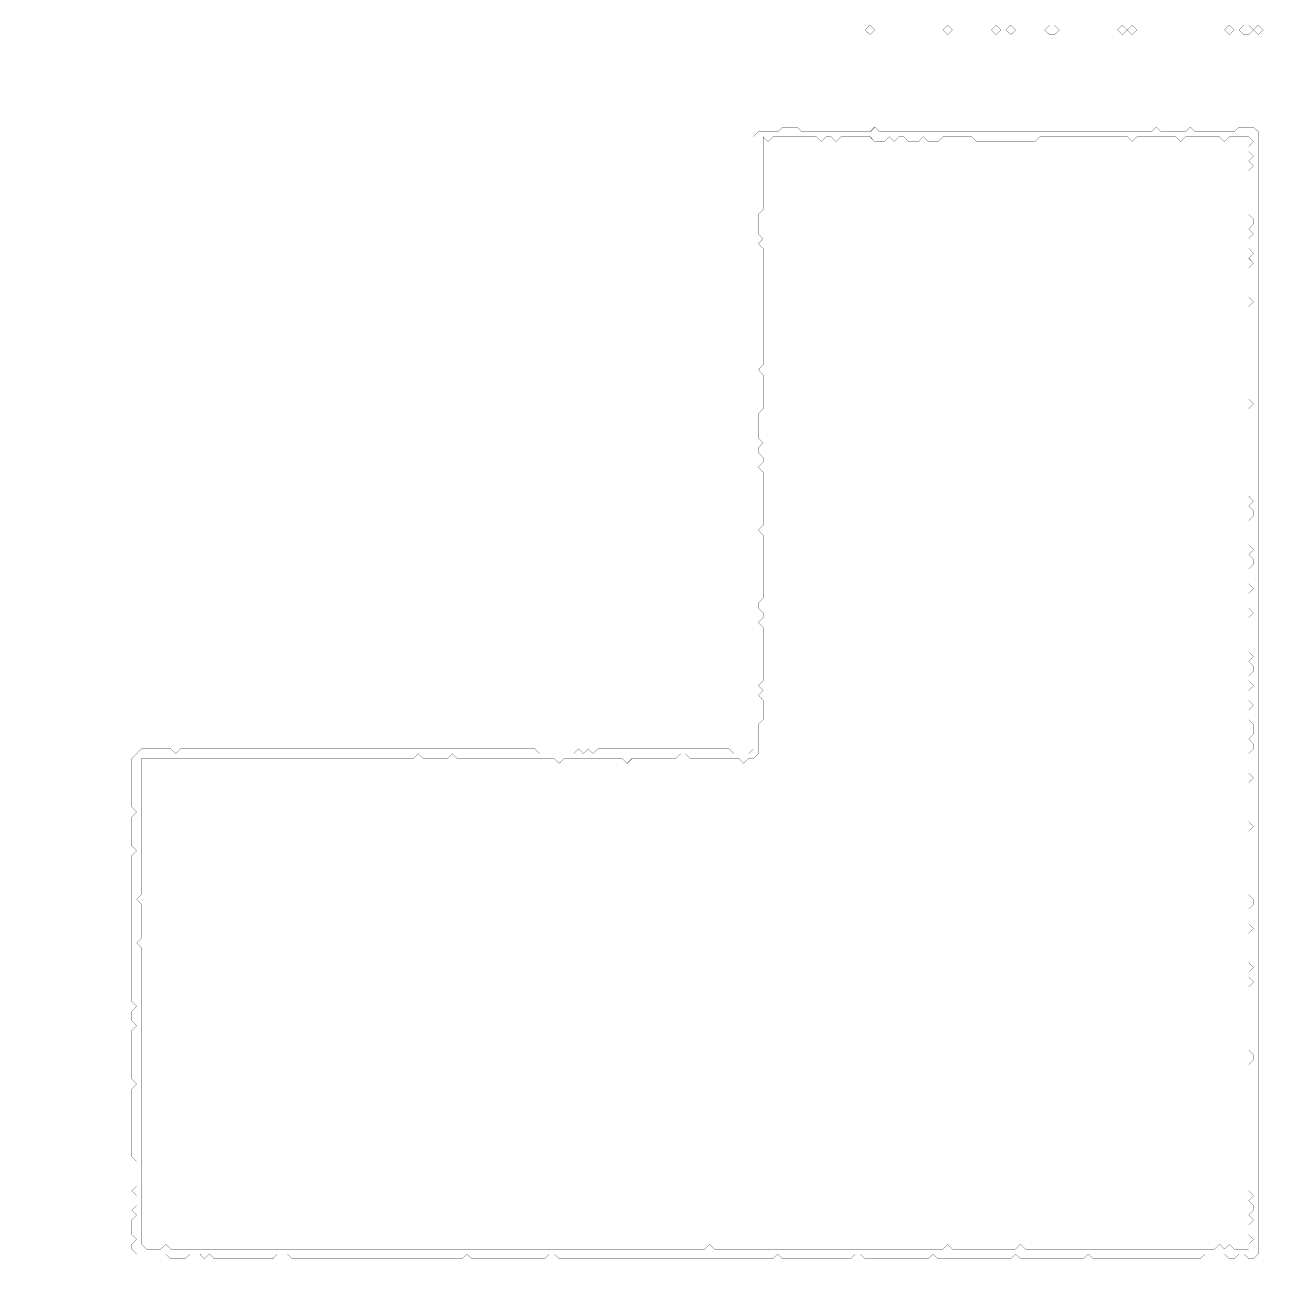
# Model space of a CAD drawing. Header units: metres. Extents: x 0 to 5192, y -5192 to 0.
# Drawn here: x 0 to 2601, y -2596 to 0 of the extents above; entities that cross this region are included whole.
import ezdxf

# ---------------------------------------------------------------- set-up
doc = ezdxf.new("R2010")
doc.units = ezdxf.units.M
doc.layers.add('conductor', color=1, linetype='Continuous')
doc.layers.add('substrate', color=5, linetype='Continuous')

msp = doc.modelspace()

# ---------------------------------------------------------------- linework, layer by layer
at = {"layer": 'conductor', "const_width": 0.5}
msp.add_lwpolyline([(1544.3, -233.7), (1544.3, -243.8), (1544.3, -254), (1544.3, -264.2), (1544.3, -274.3), (1544.3, -284.5), (1544.3, -294.6), (1544.3, -304.8), (1544.3, -315), (1544.3, -325.1), (1544.3, -335.3), (1544.3, -345.4), (1544.3, -355.6), (1544.3, -365.8), (1544.3, -375.9), (1544.3, -386.1), (1534.2, -396.2), (1534.2, -406.4), (1534.2, -416.6), (1534.2, -426.7), (1534.2, -436.9), (1544.3, -447), (1534.2, -457.2), (1544.3, -467.4), (1544.3, -477.5), (1544.3, -487.7), (1544.3, -497.8), (1544.3, -508), (1544.3, -518.2), (1544.3, -528.3), (1544.3, -538.5), (1544.3, -548.6), (1544.3, -558.8), (1544.3, -569), (1544.3, -579.1), (1544.3, -589.3), (1544.3, -599.4), (1544.3, -609.6), (1544.3, -619.8), (1544.3, -629.9), (1544.3, -640.1), (1544.3, -650.2), (1544.3, -660.4), (1544.3, -670.6), (1544.3, -680.7), (1544.3, -690.9), (1544.3, -701.1), (1544.3, -711.2), (1534.2, -721.4), (1544.3, -731.5), (1544.3, -741.7), (1544.3, -751.9), (1544.3, -762), (1544.3, -772.2), (1544.3, -782.3), (1544.3, -792.5), (1544.3, -802.7), (1534.2, -812.8), (1534.2, -823), (1534.2, -833.1), (1534.2, -843.3), (1534.2, -853.5), (1534.2, -863.6), (1544.3, -873.8), (1534.2, -883.9), (1534.2, -894.1), (1544.3, -904.3), (1544.3, -914.4), (1534.2, -924.6), (1544.3, -934.7), (1544.3, -944.9), (1544.3, -955.1), (1544.3, -965.2), (1544.3, -975.4), (1544.3, -985.5), (1544.3, -995.7), (1544.3, -1005.9), (1544.3, -1016), (1544.3, -1026.2), (1544.3, -1036.3), (1544.3, -1046.5), (1534.2, -1056.7), (1544.3, -1066.8), (1544.3, -1077), (1544.3, -1087.1), (1544.3, -1097.3), (1544.3, -1107.5), (1544.3, -1117.6), (1544.3, -1127.8), (1544.3, -1137.9), (1544.3, -1148.1), (1544.3, -1158.3), (1544.3, -1168.4), (1544.3, -1178.6), (1544.3, -1188.7), (1544.3, -1198.9), (1534.2, -1209.1), (1534.2, -1219.2), (1544.3, -1229.4), (1544.3, -1239.5), (1534.2, -1249.7), (1544.3, -1259.9), (1544.3, -1270), (1544.3, -1280.2), (1544.3, -1290.3), (1544.3, -1300.5), (1544.3, -1310.7), (1544.3, -1320.8), (1544.3, -1331), (1544.3, -1341.1), (1544.3, -1351.3), (1544.3, -1361.5), (1544.3, -1371.6), (1534.2, -1381.8), (1544.3, -1391.9), (1534.2, -1402.1), (1544.3, -1412.3), (1544.3, -1422.4), (1544.3, -1432.6), (1544.3, -1442.7), (1544.3, -1452.9), (1534.2, -1463.1), (1534.2, -1473.2), (1534.2, -1483.4), (1534.2, -1493.5), (1534.2, -1503.7), (1534.2, -1513.9), (1534.2, -1524), (1524, -1534.2), (1513.9, -1534.2), (1503.7, -1544.3), (1493.5, -1534.2), (1483.4, -1534.2), (1473.2, -1534.2), (1463.1, -1534.2), (1452.9, -1534.2), (1442.7, -1534.2), (1432.6, -1534.2), (1422.4, -1534.2), (1412.3, -1534.2), (1402.1, -1534.2), (1391.9, -1534.2), (1381.8, -1524), (1371.6, -1524), (1361.5, -1534.2), (1351.3, -1534.2), (1341.1, -1534.2), (1331, -1534.2), (1320.8, -1534.2), (1310.7, -1534.2), (1300.5, -1534.2), (1290.3, -1534.2), (1280.2, -1534.2), (1270, -1534.2), (1259.9, -1544.3), (1249.7, -1534.2), (1239.5, -1534.2), (1229.4, -1534.2), (1219.2, -1534.2), (1209.1, -1534.2), (1198.9, -1534.2), (1188.7, -1534.2), (1178.6, -1534.2), (1168.4, -1534.2), (1158.3, -1534.2), (1148.1, -1534.2), (1137.9, -1534.2), (1127.8, -1534.2), (1117.6, -1544.3), (1107.5, -1534.2), (1097.3, -1534.2), (1087.1, -1534.2), (1077, -1534.2), (1066.8, -1534.2), (1056.7, -1534.2), (1046.5, -1534.2), (1036.3, -1534.2), (1026.2, -1534.2), (1016, -1534.2), (1005.9, -1534.2), (995.7, -1534.2), (985.5, -1534.2), (975.4, -1534.2), (965.2, -1534.2), (955.1, -1534.2), (944.9, -1534.2), (934.7, -1534.2), (924.6, -1534.2), (914.4, -1534.2), (904.3, -1534.2), (894.1, -1524), (883.9, -1534.2), (873.8, -1534.2), (863.6, -1534.2), (853.5, -1534.2), (843.3, -1534.2), (833.1, -1534.2), (823, -1524), (812.8, -1534.2), (802.7, -1534.2), (792.5, -1534.2), (782.3, -1534.2), (772.2, -1534.2), (762, -1534.2), (751.9, -1534.2), (741.7, -1534.2), (731.5, -1534.2), (721.4, -1534.2), (711.2, -1534.2), (701.1, -1534.2), (690.9, -1534.2), (680.7, -1534.2), (670.6, -1534.2), (660.4, -1534.2), (650.2, -1534.2), (640.1, -1534.2), (629.9, -1534.2), (619.8, -1534.2), (609.6, -1534.2), (599.4, -1534.2), (589.3, -1534.2), (579.1, -1534.2), (569, -1534.2), (558.8, -1534.2), (548.6, -1534.2), (538.5, -1534.2), (528.3, -1534.2), (518.2, -1534.2), (508, -1534.2), (497.8, -1534.2), (487.7, -1534.2), (477.5, -1534.2), (467.4, -1534.2), (457.2, -1534.2), (447, -1534.2), (436.9, -1534.2), (426.7, -1534.2), (416.6, -1534.2), (406.4, -1534.2), (396.2, -1534.2), (386.1, -1534.2), (375.9, -1534.2), (365.8, -1534.2), (355.6, -1534.2), (345.4, -1534.2), (335.3, -1534.2), (325.1, -1534.2), (315, -1534.2), (304.8, -1534.2), (294.6, -1534.2), (284.5, -1534.2), (274.3, -1534.2), (264.2, -1534.2), (254, -1534.2), (243.8, -1534.2), (243.8, -1544.3), (243.8, -1554.5), (243.8, -1564.7), (243.8, -1574.8), (243.8, -1585), (243.8, -1595.1), (243.8, -1605.3), (243.8, -1615.5), (243.8, -1625.6), (243.8, -1635.8), (243.8, -1645.9), (243.8, -1656.1), (243.8, -1666.3), (243.8, -1676.4), (243.8, -1686.6), (243.8, -1696.7), (243.8, -1706.9), (243.8, -1717.1), (243.8, -1727.2), (243.8, -1737.4), (243.8, -1747.5), (243.8, -1757.7), (243.8, -1767.9), (243.8, -1778), (243.8, -1788.2), (243.8, -1798.3), (243.8, -1808.5), (243.8, -1818.7), (233.7, -1828.8), (243.8, -1839), (243.8, -1849.1), (243.8, -1859.3), (243.8, -1869.5), (243.8, -1879.6), (243.8, -1889.8), (243.8, -1899.9), (243.8, -1910.1), (233.7, -1920.3), (243.8, -1930.4), (243.8, -1940.6), (243.8, -1950.8), (243.8, -1960.9), (243.8, -1971.1), (243.8, -1981.2), (243.8, -1991.4), (243.8, -2001.6), (243.8, -2011.7), (243.8, -2021.9), (243.8, -2032), (243.8, -2042.2), (243.8, -2052.4), (243.8, -2062.5), (243.8, -2072.7), (243.8, -2082.8), (243.8, -2093), (243.8, -2103.2), (243.8, -2113.3), (243.8, -2123.5), (243.8, -2133.6), (243.8, -2143.8), (243.8, -2154), (243.8, -2164.1), (243.8, -2174.3), (243.8, -2184.4), (243.8, -2194.6), (243.8, -2204.8), (243.8, -2214.9), (243.8, -2225.1), (243.8, -2235.2), (243.8, -2245.4), (243.8, -2255.6), (243.8, -2265.7), (243.8, -2275.9), (243.8, -2286), (243.8, -2296.2), (243.8, -2306.4), (243.8, -2316.5), (243.8, -2326.7), (243.8, -2336.8), (243.8, -2347), (243.8, -2357.2), (243.8, -2367.3), (243.8, -2377.5), (243.8, -2387.6), (243.8, -2397.8), (243.8, -2408), (243.8, -2418.1), (243.8, -2428.3), (243.8, -2438.4), (243.8, -2448.6), (243.8, -2458.8), (243.8, -2468.9), (243.8, -2479.1), (243.8, -2489.2), (243.8, -2499.4), (243.8, -2509.6), (243.8, -2519.7), (243.8, -2529.9), (243.8, -2540), (243.8, -2550.2), (254, -2560.4), (264.2, -2560.4), (274.3, -2560.4), (284.5, -2560.4), (294.6, -2550.2), (304.8, -2560.4), (315, -2560.4), (325.1, -2560.4), (335.3, -2560.4), (345.4, -2560.4), (355.6, -2560.4), (365.8, -2560.4), (375.9, -2560.4), (386.1, -2560.4), (396.2, -2560.4), (406.4, -2560.4), (416.6, -2560.4), (426.7, -2560.4), (436.9, -2560.4), (447, -2560.4), (457.2, -2560.4), (467.4, -2560.4), (477.5, -2560.4), (487.7, -2560.4), (497.8, -2560.4), (508, -2560.4), (518.2, -2560.4), (528.3, -2560.4), (538.5, -2560.4), (548.6, -2560.4), (558.8, -2560.4), (569, -2560.4), (579.1, -2560.4), (589.3, -2560.4), (599.4, -2560.4), (609.6, -2560.4), (619.8, -2560.4), (629.9, -2560.4), (640.1, -2560.4), (650.2, -2560.4), (660.4, -2560.4), (670.6, -2560.4), (680.7, -2560.4), (690.9, -2560.4), (701.1, -2560.4), (711.2, -2560.4), (721.4, -2560.4), (731.5, -2560.4), (741.7, -2560.4), (751.9, -2560.4), (762, -2560.4), (772.2, -2560.4), (782.3, -2560.4), (792.5, -2560.4), (802.7, -2560.4), (812.8, -2560.4), (823, -2560.4), (833.1, -2560.4), (843.3, -2560.4), (853.5, -2560.4), (863.6, -2560.4), (873.8, -2560.4), (883.9, -2560.4), (894.1, -2560.4), (904.3, -2560.4), (914.4, -2560.4), (924.6, -2560.4), (934.7, -2560.4), (944.9, -2560.4), (955.1, -2560.4), (965.2, -2560.4), (975.4, -2560.4), (985.5, -2560.4), (995.7, -2560.4), (1005.9, -2560.4), (1016, -2560.4), (1026.2, -2560.4), (1036.3, -2560.4), (1046.5, -2560.4), (1056.7, -2560.4), (1066.8, -2560.4), (1077, -2560.4), (1087.1, -2560.4), (1097.3, -2560.4), (1107.5, -2560.4), (1117.6, -2560.4), (1127.8, -2560.4), (1137.9, -2560.4), (1148.1, -2560.4), (1158.3, -2560.4), (1168.4, -2560.4), (1178.6, -2560.4), (1188.7, -2560.4), (1198.9, -2560.4), (1209.1, -2560.4), (1219.2, -2560.4), (1229.4, -2560.4), (1239.5, -2560.4), (1249.7, -2560.4), (1259.9, -2560.4), (1270, -2560.4), (1280.2, -2560.4), (1290.3, -2560.4), (1300.5, -2560.4), (1310.7, -2560.4), (1320.8, -2560.4), (1331, -2560.4), (1341.1, -2560.4), (1351.3, -2560.4), (1361.5, -2560.4), (1371.6, -2560.4), (1381.8, -2560.4), (1391.9, -2560.4), (1402.1, -2560.4), (1412.3, -2560.4), (1422.4, -2560.4), (1432.6, -2550.2), (1442.7, -2560.4), (1452.9, -2560.4), (1463.1, -2560.4), (1473.2, -2560.4), (1483.4, -2560.4), (1493.5, -2560.4), (1503.7, -2560.4), (1513.9, -2560.4), (1524, -2560.4), (1534.2, -2560.4), (1544.3, -2560.4), (1554.5, -2560.4), (1564.7, -2560.4), (1574.8, -2560.4), (1585, -2560.4), (1595.1, -2560.4), (1605.3, -2560.4), (1615.5, -2560.4), (1625.6, -2560.4), (1635.8, -2560.4), (1645.9, -2560.4), (1656.1, -2560.4), (1666.3, -2560.4), (1676.4, -2560.4), (1686.6, -2560.4), (1696.7, -2560.4), (1706.9, -2560.4), (1717.1, -2560.4), (1727.2, -2560.4), (1737.4, -2560.4), (1747.5, -2560.4), (1757.7, -2560.4), (1767.9, -2560.4), (1778, -2560.4), (1788.2, -2560.4), (1798.3, -2560.4), (1808.5, -2560.4), (1818.7, -2560.4), (1828.8, -2560.4), (1839, -2560.4), (1849.1, -2560.4), (1859.3, -2560.4), (1869.5, -2560.4), (1879.6, -2560.4), (1889.8, -2560.4), (1899.9, -2560.4), (1910.1, -2560.4), (1920.3, -2560.4), (1930.4, -2550.2), (1940.6, -2560.4), (1950.8, -2560.4), (1960.9, -2560.4), (1971.1, -2560.4), (1981.2, -2560.4), (1991.4, -2560.4), (2001.6, -2560.4), (2011.7, -2560.4), (2021.9, -2560.4), (2032, -2560.4), (2042.2, -2560.4), (2052.4, -2560.4), (2062.5, -2560.4), (2072.7, -2560.4), (2082.8, -2550.2), (2093, -2560.4), (2103.2, -2560.4), (2113.3, -2560.4), (2123.5, -2560.4), (2133.6, -2560.4), (2143.8, -2560.4), (2154, -2560.4), (2164.1, -2560.4), (2174.3, -2560.4), (2184.4, -2560.4), (2194.6, -2560.4), (2204.8, -2560.4), (2214.9, -2560.4), (2225.1, -2560.4), (2235.2, -2560.4), (2245.4, -2560.4), (2255.6, -2560.4), (2265.7, -2560.4), (2275.9, -2560.4), (2286, -2560.4), (2296.2, -2560.4), (2306.4, -2560.4), (2316.5, -2560.4), (2326.7, -2560.4), (2336.8, -2560.4), (2347, -2560.4), (2357.2, -2560.4), (2367.3, -2560.4), (2377.5, -2560.4), (2387.6, -2560.4), (2397.8, -2560.4), (2408, -2560.4), (2418.1, -2560.4), (2428.3, -2560.4), (2438.4, -2560.4), (2448.6, -2560.4), (2458.8, -2560.4), (2468.9, -2560.4), (2479.1, -2560.4), (2489.2, -2560.4), (2499.4, -2550.2), (2509.6, -2560.4), (2519.7, -2550.2), (2529.9, -2560.4), (2540, -2560.4), (2550.2, -2560.4), (2560.4, -2560.4), (2560.4, -2550.2), (2570.5, -2540), (2560.4, -2529.9), (2560.4, -2519.7), (2560.4, -2509.6), (2570.5, -2499.4), (2560.4, -2489.2), (2570.5, -2479.1), (2570.5, -2468.9), (2560.4, -2458.8), (2570.5, -2448.6), (2560.4, -2438.4), (2560.4, -2428.3), (2560.4, -2418.1), (2560.4, -2408), (2560.4, -2397.8), (2560.4, -2387.6), (2560.4, -2377.5), (2560.4, -2367.3), (2560.4, -2357.2), (2560.4, -2347), (2560.4, -2336.8), (2560.4, -2326.7), (2560.4, -2316.5), (2560.4, -2306.4), (2560.4, -2296.2), (2560.4, -2286), (2560.4, -2275.9), (2560.4, -2265.7), (2560.4, -2255.6), (2560.4, -2245.4), (2560.4, -2235.2), (2560.4, -2225.1), (2560.4, -2214.9), (2560.4, -2204.8), (2560.4, -2194.6), (2560.4, -2184.4), (2560.4, -2174.3), (2570.5, -2164.1), (2570.5, -2154), (2560.4, -2143.8), (2560.4, -2133.6), (2560.4, -2123.5), (2560.4, -2113.3), (2560.4, -2103.2), (2560.4, -2093), (2560.4, -2082.8), (2560.4, -2072.7), (2560.4, -2062.5), (2560.4, -2052.4), (2560.4, -2042.2), (2560.4, -2032), (2560.4, -2021.9), (2560.4, -2011.7), (2570.5, -2001.6), (2560.4, -1991.4), (2560.4, -1981.2), (2570.5, -1971.1), (2560.4, -1960.9), (2560.4, -1950.8), (2560.4, -1940.6), (2560.4, -1930.4), (2560.4, -1920.3), (2560.4, -1910.1), (2560.4, -1899.9), (2570.5, -1889.8), (2560.4, -1879.6), (2560.4, -1869.5), (2560.4, -1859.3), (2560.4, -1849.1), (2570.5, -1839), (2570.5, -1828.8), (2560.4, -1818.7), (2560.4, -1808.5), (2560.4, -1798.3), (2560.4, -1788.2), (2560.4, -1778), (2560.4, -1767.9), (2560.4, -1757.7), (2560.4, -1747.5), (2560.4, -1737.4), (2560.4, -1727.2), (2560.4, -1717.1), (2560.4, -1706.9), (2560.4, -1696.7), (2560.4, -1686.6), (2570.5, -1676.4), (2560.4, -1666.3), (2560.4, -1656.1), (2560.4, -1645.9), (2560.4, -1635.8), (2560.4, -1625.6), (2560.4, -1615.5), (2560.4, -1605.3), (2560.4, -1595.1), (2560.4, -1585), (2570.5, -1574.8), (2560.4, -1564.7), (2560.4, -1554.5), (2560.4, -1544.3), (2560.4, -1534.2), (2560.4, -1524), (2570.5, -1513.9), (2570.5, -1503.7), (2560.4, -1493.5), (2570.5, -1483.4), (2570.5, -1473.2), (2570.5, -1463.1), (2560.4, -1452.9), (2560.4, -1442.7), (2560.4, -1432.6), (2570.5, -1422.4), (2560.4, -1412.3), (2560.4, -1402.1), (2560.4, -1391.9), (2570.5, -1381.8), (2560.4, -1371.6), (2560.4, -1361.5), (2570.5, -1351.3), (2570.5, -1341.1), (2560.4, -1331), (2570.5, -1320.8), (2560.4, -1310.7), (2560.4, -1300.5), (2560.4, -1290.3), (2560.4, -1280.2), (2560.4, -1270), (2560.4, -1259.9), (2560.4, -1249.7), (2560.4, -1239.5), (2570.5, -1229.4), (2560.4, -1219.2), (2560.4, -1209.1), (2560.4, -1198.9), (2560.4, -1188.7), (2570.5, -1178.6), (2560.4, -1168.4), (2560.4, -1158.3), (2560.4, -1148.1), (2560.4, -1137.9), (2570.5, -1127.8), (2570.5, -1117.6), (2560.4, -1107.5), (2570.5, -1097.3), (2560.4, -1087.1), (2560.4, -1077), (2560.4, -1066.8), (2560.4, -1056.7), (2560.4, -1046.5), (2560.4, -1036.3), (2570.5, -1026.2), (2570.5, -1016), (2560.4, -1005.9), (2570.5, -995.7), (2560.4, -985.5), (2560.4, -975.4), (2560.4, -965.2), (2560.4, -955.1), (2560.4, -944.9), (2560.4, -934.7), (2560.4, -924.6), (2560.4, -914.4), (2560.4, -904.3), (2560.4, -894.1), (2560.4, -883.9), (2560.4, -873.8), (2560.4, -863.6), (2560.4, -853.5), (2560.4, -843.3), (2560.4, -833.1), (2560.4, -823), (2560.4, -812.8), (2560.4, -802.7), (2570.5, -792.5), (2560.4, -782.3), (2560.4, -772.2), (2560.4, -762), (2560.4, -751.9), (2560.4, -741.7), (2560.4, -731.5), (2560.4, -721.4), (2560.4, -711.2), (2560.4, -701.1), (2560.4, -690.9), (2560.4, -680.7), (2560.4, -670.6), (2560.4, -660.4), (2560.4, -650.2), (2560.4, -640.1), (2560.4, -629.9), (2560.4, -619.8), (2560.4, -609.6), (2560.4, -599.4), (2560.4, -589.3), (2570.5, -579.1), (2560.4, -569), (2560.4, -558.8), (2560.4, -548.6), (2560.4, -538.5), (2560.4, -528.3), (2560.4, -518.2), (2560.4, -508), (2570.5, -497.8), (2560.4, -487.7), (2570.5, -477.5), (2560.4, -467.4), (2560.4, -457.2), (2560.4, -447), (2570.5, -436.9), (2560.4, -426.7), (2570.5, -416.6), (2570.5, -406.4), (2560.4, -396.2), (2560.4, -386.1), (2560.4, -375.9), (2560.4, -365.8), (2560.4, -355.6), (2560.4, -345.4), (2560.4, -335.3), (2560.4, -325.1), (2560.4, -315), (2560.4, -304.8), (2570.5, -294.6), (2560.4, -284.5), (2570.5, -274.3), (2560.4, -264.2), (2560.4, -254), (2570.5, -243.8), (2560.4, -233.7), (2550.2, -233.7), (2540, -233.7), (2529.9, -233.7), (2519.7, -233.7), (2509.6, -243.8), (2499.4, -233.7), (2489.2, -233.7), (2479.1, -233.7), (2468.9, -233.7), (2458.8, -233.7), (2448.6, -233.7), (2438.4, -233.7), (2428.3, -233.7), (2418.1, -243.8), (2408, -233.7), (2397.8, -233.7), (2387.6, -233.7), (2377.5, -233.7), (2367.3, -233.7), (2357.2, -233.7), (2347, -233.7), (2336.8, -233.7), (2326.7, -233.7), (2316.5, -243.8), (2306.4, -233.7), (2296.2, -233.7), (2286, -233.7), (2275.9, -233.7), (2265.7, -233.7), (2255.6, -233.7), (2245.4, -233.7), (2235.2, -233.7), (2225.1, -233.7), (2214.9, -233.7), (2204.8, -233.7), (2194.6, -233.7), (2184.4, -233.7), (2174.3, -233.7), (2164.1, -233.7), (2154, -233.7), (2143.8, -233.7), (2133.6, -233.7), (2123.5, -233.7), (2113.3, -243.8), (2103.2, -243.8), (2093, -243.8), (2082.8, -243.8), (2072.7, -243.8), (2062.5, -243.8), (2052.4, -243.8), (2042.2, -243.8), (2032, -243.8), (2021.9, -243.8), (2011.7, -243.8), (2001.6, -243.8), (1991.4, -243.8), (1981.2, -233.7), (1971.1, -233.7), (1960.9, -233.7), (1950.8, -233.7), (1940.6, -233.7), (1930.4, -233.7), (1920.3, -233.7), (1910.1, -243.8), (1899.9, -243.8), (1889.8, -243.8), (1879.6, -233.7), (1869.5, -243.8), (1859.3, -243.8), (1849.1, -243.8), (1839, -233.7), (1828.8, -233.7), (1818.7, -243.8), (1808.5, -233.7), (1798.3, -243.8), (1788.2, -243.8), (1778, -243.8), (1767.9, -233.7), (1757.7, -233.7), (1747.5, -233.7), (1737.4, -233.7), (1727.2, -233.7), (1717.1, -233.7), (1706.9, -233.7), (1696.7, -243.8), (1686.6, -233.7), (1676.4, -233.7), (1666.3, -243.8), (1656.1, -233.7), (1645.9, -233.7), (1635.8, -233.7), (1625.6, -233.7), (1615.5, -233.7), (1605.3, -233.7), (1595.1, -233.7), (1585, -233.7), (1574.8, -233.7), (1564.7, -233.7), (1554.5, -243.8)], close=True, dxfattribs=at)
at = {"layer": 'substrate', "const_width": 0.5}
msp.add_lwpolyline([(2611.2, 0), (2601, 0), (2590.8, 0), (2580.7, 0), (2570.5, 0), (2560.4, 0), (2550.2, 0), (2540, 0), (2529.9, 0), (2519.7, 0), (2509.6, 0), (2499.4, 0), (2489.2, 0), (2479.1, 0), (2468.9, 0), (2458.8, 0), (2448.6, 0), (2438.4, 0), (2428.3, 0), (2418.1, 0), (2408, 0), (2397.8, 0), (2387.6, 0), (2377.5, 0), (2367.3, 0), (2357.2, 0), (2347, 0), (2336.8, 0), (2326.7, 0), (2316.5, 0), (2306.4, 0), (2296.2, 0), (2286, 0), (2275.9, 0), (2265.7, 0), (2255.6, 0), (2245.4, 0), (2235.2, 0), (2225.1, 0), (2214.9, 0), (2204.8, 0), (2194.6, 0), (2184.4, 0), (2174.3, 0), (2164.1, 0), (2154, 0), (2143.8, 0), (2133.6, 0), (2123.5, 0), (2113.3, 0), (2103.2, 0), (2093, 0), (2082.8, 0), (2072.7, 0), (2062.5, 0), (2052.4, 0), (2042.2, 0), (2032, 0), (2021.9, 0), (2011.7, 0), (2001.6, 0), (1991.4, 0), (1981.2, 0), (1971.1, 0), (1960.9, 0), (1950.8, 0), (1940.6, 0), (1930.4, 0), (1920.3, 0), (1910.1, 0), (1899.9, 0), (1889.8, 0), (1879.6, 0), (1869.5, 0), (1859.3, 0), (1849.1, 0), (1839, 0), (1828.8, 0), (1818.7, 0), (1808.5, 0), (1798.3, 0), (1788.2, 0), (1778, 0), (1767.9, 0), (1757.7, 0), (1747.5, 0), (1737.4, 0), (1727.2, 0), (1717.1, 0), (1706.9, 0), (1696.7, 0), (1686.6, 0), (1676.4, 0), (1666.3, 0), (1656.1, 0), (1645.9, 0), (1635.8, 0), (1625.6, 0), (1615.5, 0), (1605.3, 0), (1595.1, 0), (1585, 0), (1574.8, 0), (1564.7, 0), (1554.5, 0), (1544.3, 0), (1534.2, 0), (1524, 0), (1513.9, 0), (1503.7, 0), (1493.5, 0), (1483.4, 0), (1473.2, 0), (1463.1, 0), (1452.9, 0), (1442.7, 0), (1432.6, 0), (1422.4, 0), (1412.3, 0), (1402.1, 0), (1391.9, 0), (1381.8, 0), (1371.6, 0), (1361.5, 0), (1351.3, 0), (1341.1, 0), (1331, 0), (1320.8, 0), (1310.7, 0), (1300.5, 0), (1290.3, 0), (1280.2, 0), (1270, 0), (1259.9, 0), (1249.7, 0), (1239.5, 0), (1229.4, 0), (1219.2, 0), (1209.1, 0), (1198.9, 0), (1188.7, 0), (1178.6, 0), (1168.4, 0), (1158.3, 0), (1148.1, 0), (1137.9, 0), (1127.8, 0), (1117.6, 0), (1107.5, 0), (1097.3, 0), (1087.1, 0), (1077, 0), (1066.8, 0), (1056.7, 0), (1046.5, 0), (1036.3, 0), (1026.2, 0), (1016, 0), (1005.9, 0), (995.7, 0), (985.5, 0), (975.4, 0), (965.2, 0), (955.1, 0), (944.9, 0), (934.7, 0), (924.6, 0), (914.4, 0), (904.3, 0), (894.1, 0), (883.9, 0), (873.8, 0), (863.6, 0), (853.5, 0), (843.3, 0), (833.1, 0), (823, 0), (812.8, 0), (802.7, 0), (792.5, 0), (782.3, 0), (772.2, 0), (762, 0), (751.9, 0), (741.7, 0), (731.5, 0), (721.4, 0), (711.2, 0), (701.1, 0), (690.9, 0), (680.7, 0), (670.6, 0), (660.4, 0), (650.2, 0), (640.1, 0), (629.9, 0), (619.8, 0), (609.6, 0), (599.4, 0), (589.3, 0), (579.1, 0), (569, 0), (558.8, 0), (548.6, 0), (538.5, 0), (528.3, 0), (518.2, 0), (508, 0), (497.8, 0), (487.7, 0), (477.5, 0), (467.4, 0), (457.2, 0), (447, 0), (436.9, 0), (426.7, 0), (416.6, 0), (406.4, 0), (396.2, 0), (386.1, 0), (375.9, 0), (365.8, 0), (355.6, 0), (345.4, 0), (335.3, 0), (325.1, 0), (315, 0), (304.8, 0), (294.6, 0), (284.5, 0), (274.3, 0), (264.2, 0), (254, 0), (243.8, 0), (233.7, 0), (223.5, 0), (213.4, 0), (203.2, 0), (193, 0), (182.9, 0), (172.7, 0), (162.6, 0), (152.4, 0), (142.2, 0), (132.1, 0), (121.9, 0), (111.8, 0), (101.6, 0), (91.4, 0), (81.3, 0), (71.1, 0), (61, 0), (50.8, 0), (40.6, 0), (30.5, 0), (20.3, 0), (10.2, 0), (0, 0), (0, -10.2), (0, -20.3), (0, -30.5), (0, -40.6), (0, -50.8), (0, -61), (0, -71.1), (0, -81.3), (0, -91.4), (0, -101.6), (0, -111.8), (0, -121.9), (0, -132.1), (0, -142.2), (0, -152.4), (0, -162.6), (0, -172.7), (0, -182.9), (0, -193), (0, -203.2), (0, -213.4), (0, -223.5), (0, -233.7), (0, -243.8), (0, -254), (0, -264.2), (0, -274.3), (0, -284.5), (0, -294.6), (0, -304.8), (0, -315), (0, -325.1), (0, -335.3), (0, -345.4), (0, -355.6), (0, -365.8), (0, -375.9), (0, -386.1), (0, -396.2), (0, -406.4), (0, -416.6), (0, -426.7), (0, -436.9), (0, -447), (0, -457.2), (0, -467.4), (0, -477.5), (0, -487.7), (0, -497.8), (0, -508), (0, -518.2), (0, -528.3), (0, -538.5), (0, -548.6), (0, -558.8), (0, -569), (0, -579.1), (0, -589.3), (0, -599.4), (0, -609.6), (0, -619.8), (0, -629.9), (0, -640.1), (0, -650.2), (0, -660.4), (0, -670.6), (0, -680.7), (0, -690.9), (0, -701.1), (0, -711.2), (0, -721.4), (0, -731.5), (0, -741.7), (0, -751.9), (0, -762), (0, -772.2), (0, -782.3), (0, -792.5), (0, -802.7), (0, -812.8), (0, -823), (0, -833.1), (0, -843.3), (0, -853.5), (0, -863.6), (0, -873.8), (0, -883.9), (0, -894.1), (0, -904.3), (0, -914.4), (0, -924.6), (0, -934.7), (0, -944.9), (0, -955.1), (0, -965.2), (0, -975.4), (0, -985.5), (0, -995.7), (0, -1005.9), (0, -1016), (0, -1026.2), (0, -1036.3), (0, -1046.5), (0, -1056.7), (0, -1066.8), (0, -1077), (0, -1087.1), (0, -1097.3), (0, -1107.5), (0, -1117.6), (0, -1127.8), (0, -1137.9), (0, -1148.1), (0, -1158.3), (0, -1168.4), (0, -1178.6), (0, -1188.7), (0, -1198.9), (0, -1209.1), (0, -1219.2), (0, -1229.4), (0, -1239.5), (0, -1249.7), (0, -1259.9), (0, -1270), (0, -1280.2), (0, -1290.3), (0, -1300.5), (0, -1310.7), (0, -1320.8), (0, -1331), (0, -1341.1), (0, -1351.3), (0, -1361.5), (0, -1371.6), (0, -1381.8), (0, -1391.9), (0, -1402.1), (0, -1412.3), (0, -1422.4), (0, -1432.6), (0, -1442.7), (0, -1452.9), (0, -1463.1), (0, -1473.2), (0, -1483.4), (0, -1493.5), (0, -1503.7), (0, -1513.9), (0, -1524), (0, -1534.2), (0, -1544.3), (0, -1554.5), (0, -1564.7), (0, -1574.8), (0, -1585), (0, -1595.1), (0, -1605.3), (0, -1615.5), (0, -1625.6), (0, -1635.8), (0, -1645.9), (0, -1656.1), (0, -1666.3), (0, -1676.4), (0, -1686.6), (0, -1696.7), (0, -1706.9), (0, -1717.1), (0, -1727.2), (0, -1737.4), (0, -1747.5), (0, -1757.7), (0, -1767.9), (0, -1778), (0, -1788.2), (0, -1798.3), (0, -1808.5), (0, -1818.7), (0, -1828.8), (0, -1839), (0, -1849.1), (0, -1859.3), (0, -1869.5), (0, -1879.6), (0, -1889.8), (0, -1899.9), (0, -1910.1), (0, -1920.3), (0, -1930.4), (0, -1940.6), (0, -1950.8), (0, -1960.9), (0, -1971.1), (0, -1981.2), (0, -1991.4), (0, -2001.6), (0, -2011.7), (0, -2021.9), (0, -2032), (0, -2042.2), (0, -2052.4), (0, -2062.5), (0, -2072.7), (0, -2082.8), (0, -2093), (0, -2103.2), (0, -2113.3), (0, -2123.5), (0, -2133.6), (0, -2143.8), (0, -2154), (0, -2164.1), (0, -2174.3), (0, -2184.4), (0, -2194.6), (0, -2204.8), (0, -2214.9), (0, -2225.1), (0, -2235.2), (0, -2245.4), (0, -2255.6), (0, -2265.7), (0, -2275.9), (0, -2286), (0, -2296.2), (0, -2306.4), (0, -2316.5), (0, -2326.7), (0, -2336.8), (0, -2347), (0, -2357.2), (0, -2367.3), (0, -2377.5), (0, -2387.6), (0, -2397.8), (0, -2408), (0, -2418.1), (0, -2428.3), (0, -2438.4), (0, -2448.6), (0, -2458.8), (0, -2468.9), (0, -2479.1), (0, -2489.2), (0, -2499.4), (0, -2509.6), (0, -2519.7), (0, -2529.9), (0, -2540), (0, -2550.2), (0, -2560.4), (0, -2570.5), (0, -2580.7), (0, -2590.8), (0, -2601)], dxfattribs=at)
for points in [[(1757.7, -10.2), (1767.9, 0), (1778, -10.2), (1767.9, -20.3)], [(1920.3, -10.2), (1930.4, 0), (1940.6, -10.2), (1930.4, -20.3)], [(2021.9, -10.2), (2032, 0), (2042.2, -10.2), (2032, -20.3)], [(2052.4, -10.2), (2062.5, 0), (2072.7, -10.2), (2062.5, -20.3)], [(2133.6, -10.2), (2143.8, 0), (2154, 0), (2164.1, -10.2), (2154, -20.3), (2143.8, -20.3)], [(2286, -10.2), (2296.2, 0), (2306.4, -10.2), (2296.2, -20.3)], [(2306.4, -10.2), (2316.5, 0), (2326.7, -10.2), (2316.5, -20.3)], [(2509.6, -10.2), (2519.7, 0), (2529.9, -10.2), (2519.7, -20.3)], [(2540, -10.2), (2550.2, 0), (2560.4, 0), (2570.5, -10.2), (2560.4, -20.3), (2550.2, -20.3)], [(2570.5, -10.2), (2580.7, 0), (2590.8, -10.2), (2580.7, -20.3)], [(1574.8, -223.5), (1585, -213.4), (1595.1, -213.4), (1605.3, -213.4), (1615.5, -213.4), (1625.6, -223.5), (1635.8, -223.5), (1645.9, -223.5), (1656.1, -223.5), (1666.3, -223.5), (1676.4, -223.5), (1686.6, -223.5), (1696.7, -223.5), (1706.9, -223.5), (1717.1, -223.5), (1727.2, -223.5), (1737.4, -223.5), (1747.5, -223.5), (1757.7, -223.5), (1767.9, -223.5), (1778, -213.4), (1788.2, -223.5), (1798.3, -223.5), (1808.5, -223.5), (1818.7, -223.5), (1828.8, -223.5), (1839, -223.5), (1849.1, -223.5), (1859.3, -223.5), (1869.5, -223.5), (1879.6, -223.5), (1889.8, -223.5), (1899.9, -223.5), (1910.1, -223.5), (1920.3, -223.5), (1930.4, -223.5), (1940.6, -223.5), (1950.8, -223.5), (1960.9, -223.5), (1971.1, -223.5), (1981.2, -223.5), (1991.4, -223.5), (2001.6, -223.5), (2011.7, -223.5), (2021.9, -223.5), (2032, -223.5), (2042.2, -223.5), (2052.4, -223.5), (2062.5, -223.5), (2072.7, -223.5), (2082.8, -223.5), (2093, -223.5), (2103.2, -223.5), (2113.3, -223.5), (2123.5, -223.5), (2133.6, -223.5), (2143.8, -223.5), (2154, -223.5), (2164.1, -223.5), (2174.3, -223.5), (2184.4, -223.5), (2194.6, -223.5), (2204.8, -223.5), (2214.9, -223.5), (2225.1, -223.5), (2235.2, -223.5), (2245.4, -223.5), (2255.6, -223.5), (2265.7, -223.5), (2275.9, -223.5), (2286, -223.5), (2296.2, -223.5), (2306.4, -223.5), (2316.5, -223.5), (2326.7, -223.5), (2336.8, -223.5), (2347, -223.5), (2357.2, -223.5), (2367.3, -213.4), (2377.5, -223.5), (2387.6, -223.5), (2397.8, -223.5), (2408, -223.5), (2418.1, -223.5), (2428.3, -223.5), (2438.4, -213.4), (2448.6, -223.5), (2458.8, -223.5), (2468.9, -223.5), (2479.1, -223.5), (2489.2, -223.5), (2499.4, -223.5), (2509.6, -223.5), (2519.7, -223.5), (2529.9, -223.5), (2540, -213.4), (2550.2, -213.4), (2560.4, -213.4), (2570.5, -213.4), (2580.7, -223.5), (2580.7, -233.7), (2580.7, -243.8), (2580.7, -254), (2580.7, -264.2), (2580.7, -274.3), (2580.7, -284.5), (2580.7, -294.6), (2580.7, -304.8), (2580.7, -315), (2580.7, -325.1), (2580.7, -335.3), (2580.7, -345.4), (2580.7, -355.6), (2580.7, -365.8), (2580.7, -375.9), (2580.7, -386.1), (2580.7, -396.2), (2580.7, -406.4), (2580.7, -416.6), (2580.7, -426.7), (2580.7, -436.9), (2580.7, -447), (2580.7, -457.2), (2580.7, -467.4), (2580.7, -477.5), (2580.7, -487.7), (2580.7, -497.8), (2580.7, -508), (2580.7, -518.2), (2580.7, -528.3), (2580.7, -538.5), (2580.7, -548.6), (2580.7, -558.8), (2580.7, -569), (2580.7, -579.1), (2580.7, -589.3), (2580.7, -599.4), (2580.7, -609.6), (2580.7, -619.8), (2580.7, -629.9), (2580.7, -640.1), (2580.7, -650.2), (2580.7, -660.4), (2580.7, -670.6), (2580.7, -680.7), (2580.7, -690.9), (2580.7, -701.1), (2580.7, -711.2), (2580.7, -721.4), (2580.7, -731.5), (2580.7, -741.7), (2580.7, -751.9), (2580.7, -762), (2580.7, -772.2), (2580.7, -782.3), (2580.7, -792.5), (2580.7, -802.7), (2580.7, -812.8), (2580.7, -823), (2580.7, -833.1), (2580.7, -843.3), (2580.7, -853.5), (2580.7, -863.6), (2580.7, -873.8), (2580.7, -883.9), (2580.7, -894.1), (2580.7, -904.3), (2580.7, -914.4), (2580.7, -924.6), (2580.7, -934.7), (2580.7, -944.9), (2580.7, -955.1), (2580.7, -965.2), (2580.7, -975.4), (2580.7, -985.5), (2580.7, -995.7), (2580.7, -1005.9), (2580.7, -1016), (2580.7, -1026.2), (2580.7, -1036.3), (2580.7, -1046.5), (2580.7, -1056.7), (2580.7, -1066.8), (2580.7, -1077), (2580.7, -1087.1), (2580.7, -1097.3), (2580.7, -1107.5), (2580.7, -1117.6), (2580.7, -1127.8), (2580.7, -1137.9), (2580.7, -1148.1), (2580.7, -1158.3), (2580.7, -1168.4), (2580.7, -1178.6), (2580.7, -1188.7), (2580.7, -1198.9), (2580.7, -1209.1), (2580.7, -1219.2), (2580.7, -1229.4), (2580.7, -1239.5), (2580.7, -1249.7), (2580.7, -1259.9), (2580.7, -1270), (2580.7, -1280.2), (2580.7, -1290.3), (2580.7, -1300.5), (2580.7, -1310.7), (2580.7, -1320.8), (2580.7, -1331), (2580.7, -1341.1), (2580.7, -1351.3), (2580.7, -1361.5), (2580.7, -1371.6), (2580.7, -1381.8), (2580.7, -1391.9), (2580.7, -1402.1), (2580.7, -1412.3), (2580.7, -1422.4), (2580.7, -1432.6), (2580.7, -1442.7), (2580.7, -1452.9), (2580.7, -1463.1), (2580.7, -1473.2), (2580.7, -1483.4), (2580.7, -1493.5), (2580.7, -1503.7), (2580.7, -1513.9), (2580.7, -1524), (2580.7, -1534.2), (2580.7, -1544.3), (2580.7, -1554.5), (2580.7, -1564.7), (2580.7, -1574.8), (2580.7, -1585), (2580.7, -1595.1), (2580.7, -1605.3), (2580.7, -1615.5), (2580.7, -1625.6), (2580.7, -1635.8), (2580.7, -1645.9), (2580.7, -1656.1), (2580.7, -1666.3), (2580.7, -1676.4), (2580.7, -1686.6), (2580.7, -1696.7), (2580.7, -1706.9), (2580.7, -1717.1), (2580.7, -1727.2), (2580.7, -1737.4), (2580.7, -1747.5), (2580.7, -1757.7), (2580.7, -1767.9), (2580.7, -1778), (2580.7, -1788.2), (2580.7, -1798.3), (2580.7, -1808.5), (2580.7, -1818.7), (2580.7, -1828.8), (2580.7, -1839), (2580.7, -1849.1), (2580.7, -1859.3), (2580.7, -1869.5), (2580.7, -1879.6), (2580.7, -1889.8), (2580.7, -1899.9), (2580.7, -1910.1), (2580.7, -1920.3), (2580.7, -1930.4), (2580.7, -1940.6), (2580.7, -1950.8), (2580.7, -1960.9), (2580.7, -1971.1), (2580.7, -1981.2), (2580.7, -1991.4), (2580.7, -2001.6), (2580.7, -2011.7), (2580.7, -2021.9), (2580.7, -2032), (2580.7, -2042.2), (2580.7, -2052.4), (2580.7, -2062.5), (2580.7, -2072.7), (2580.7, -2082.8), (2580.7, -2093), (2580.7, -2103.2), (2580.7, -2113.3), (2580.7, -2123.5), (2580.7, -2133.6), (2580.7, -2143.8), (2580.7, -2154), (2580.7, -2164.1), (2580.7, -2174.3), (2580.7, -2184.4), (2580.7, -2194.6), (2580.7, -2204.8), (2580.7, -2214.9), (2580.7, -2225.1), (2580.7, -2235.2), (2580.7, -2245.4), (2580.7, -2255.6), (2580.7, -2265.7), (2580.7, -2275.9), (2580.7, -2286), (2580.7, -2296.2), (2580.7, -2306.4), (2580.7, -2316.5), (2580.7, -2326.7), (2580.7, -2336.8), (2580.7, -2347), (2580.7, -2357.2), (2580.7, -2367.3), (2580.7, -2377.5), (2580.7, -2387.6), (2580.7, -2397.8), (2580.7, -2408), (2580.7, -2418.1), (2580.7, -2428.3), (2580.7, -2438.4), (2580.7, -2448.6), (2580.7, -2458.8), (2580.7, -2468.9), (2580.7, -2479.1), (2580.7, -2489.2), (2580.7, -2499.4), (2580.7, -2509.6), (2580.7, -2519.7), (2580.7, -2529.9), (2580.7, -2540), (2580.7, -2550.2), (2580.7, -2560.4), (2580.7, -2570.5), (2570.5, -2580.7), (2560.4, -2580.7), (2550.2, -2570.5), (2540, -2570.5), (2529.9, -2580.7), (2519.7, -2580.7), (2509.6, -2570.5), (2499.4, -2570.5), (2489.2, -2570.5), (2479.1, -2570.5), (2468.9, -2570.5), (2458.8, -2580.7), (2448.6, -2580.7), (2438.4, -2580.7), (2428.3, -2580.7), (2418.1, -2580.7), (2408, -2580.7), (2397.8, -2580.7), (2387.6, -2580.7), (2377.5, -2580.7), (2367.3, -2580.7), (2357.2, -2580.7), (2347, -2580.7), (2336.8, -2580.7), (2326.7, -2580.7), (2316.5, -2580.7), (2306.4, -2580.7), (2296.2, -2580.7), (2286, -2580.7), (2275.9, -2580.7), (2265.7, -2580.7), (2255.6, -2580.7), (2245.4, -2580.7), (2235.2, -2580.7), (2225.1, -2570.5), (2214.9, -2580.7), (2204.8, -2580.7), (2194.6, -2580.7), (2184.4, -2580.7), (2174.3, -2580.7), (2164.1, -2580.7), (2154, -2580.7), (2143.8, -2580.7), (2133.6, -2580.7), (2123.5, -2580.7), (2113.3, -2580.7), (2103.2, -2580.7), (2093, -2580.7), (2082.8, -2580.7), (2072.7, -2570.5), (2062.5, -2580.7), (2052.4, -2580.7), (2042.2, -2580.7), (2032, -2580.7), (2021.9, -2580.7), (2011.7, -2580.7), (2001.6, -2580.7), (1991.4, -2580.7), (1981.2, -2580.7), (1971.1, -2580.7), (1960.9, -2580.7), (1950.8, -2580.7), (1940.6, -2580.7), (1930.4, -2580.7), (1920.3, -2580.7), (1910.1, -2580.7), (1899.9, -2570.5), (1889.8, -2580.7), (1879.6, -2580.7), (1869.5, -2580.7), (1859.3, -2580.7), (1849.1, -2580.7), (1839, -2580.7), (1828.8, -2580.7), (1818.7, -2580.7), (1808.5, -2580.7), (1798.3, -2580.7), (1788.2, -2580.7), (1778, -2580.7), (1767.9, -2580.7), (1757.7, -2580.7), (1747.5, -2570.5), (1737.4, -2570.5), (1727.2, -2580.7), (1717.1, -2580.7), (1706.9, -2580.7), (1696.7, -2580.7), (1686.6, -2580.7), (1676.4, -2580.7), (1666.3, -2580.7), (1656.1, -2580.7), (1645.9, -2580.7), (1635.8, -2580.7), (1625.6, -2580.7), (1615.5, -2580.7), (1605.3, -2580.7), (1595.1, -2580.7), (1585, -2580.7), (1574.8, -2570.5), (1564.7, -2580.7), (1554.5, -2580.7), (1544.3, -2580.7), (1534.2, -2580.7), (1524, -2580.7), (1513.9, -2580.7), (1503.7, -2580.7), (1493.5, -2580.7), (1483.4, -2580.7), (1473.2, -2580.7), (1463.1, -2580.7), (1452.9, -2580.7), (1442.7, -2580.7), (1432.6, -2580.7), (1422.4, -2580.7), (1412.3, -2580.7), (1402.1, -2580.7), (1391.9, -2580.7), (1381.8, -2580.7), (1371.6, -2580.7), (1361.5, -2580.7), (1351.3, -2580.7), (1341.1, -2580.7), (1331, -2580.7), (1320.8, -2580.7), (1310.7, -2580.7), (1300.5, -2580.7), (1290.3, -2580.7), (1280.2, -2580.7), (1270, -2580.7), (1259.9, -2580.7), (1249.7, -2580.7), (1239.5, -2580.7), (1229.4, -2580.7), (1219.2, -2580.7), (1209.1, -2580.7), (1198.9, -2580.7), (1188.7, -2580.7), (1178.6, -2580.7), (1168.4, -2580.7), (1158.3, -2580.7), (1148.1, -2580.7), (1137.9, -2580.7), (1127.8, -2580.7), (1117.6, -2580.7), (1107.5, -2570.5), (1097.3, -2570.5), (1087.1, -2580.7), (1077, -2580.7), (1066.8, -2580.7), (1056.7, -2580.7), (1046.5, -2580.7), (1036.3, -2580.7), (1026.2, -2580.7), (1016, -2580.7), (1005.9, -2580.7), (995.7, -2580.7), (985.5, -2580.7), (975.4, -2580.7), (965.2, -2580.7), (955.1, -2580.7), (944.9, -2580.7), (934.7, -2580.7), (924.6, -2570.5), (914.4, -2580.7), (904.3, -2580.7), (894.1, -2580.7), (883.9, -2580.7), (873.8, -2580.7), (863.6, -2580.7), (853.5, -2580.7), (843.3, -2580.7), (833.1, -2580.7), (823, -2580.7), (812.8, -2580.7), (802.7, -2580.7), (792.5, -2580.7), (782.3, -2580.7), (772.2, -2580.7), (762, -2580.7), (751.9, -2580.7), (741.7, -2580.7), (731.5, -2580.7), (721.4, -2580.7), (711.2, -2580.7), (701.1, -2580.7), (690.9, -2580.7), (680.7, -2580.7), (670.6, -2580.7), (660.4, -2580.7), (650.2, -2580.7), (640.1, -2580.7), (629.9, -2580.7), (619.8, -2580.7), (609.6, -2580.7), (599.4, -2580.7), (589.3, -2580.7), (579.1, -2580.7), (569, -2580.7), (558.8, -2580.7), (548.6, -2570.5), (538.5, -2570.5), (528.3, -2570.5), (518.2, -2580.7), (508, -2580.7), (497.8, -2580.7), (487.7, -2580.7), (477.5, -2580.7), (467.4, -2580.7), (457.2, -2580.7), (447, -2580.7), (436.9, -2580.7), (426.7, -2580.7), (416.6, -2580.7), (406.4, -2580.7), (396.2, -2580.7), (386.1, -2570.5), (375.9, -2580.7), (365.8, -2570.5), (355.6, -2570.5), (345.4, -2570.5), (335.3, -2580.7), (325.1, -2580.7), (315, -2580.7), (304.8, -2580.7), (294.6, -2570.5), (284.5, -2570.5), (274.3, -2570.5), (264.2, -2570.5), (254, -2570.5), (243.8, -2570.5), (233.7, -2570.5), (223.5, -2560.4), (223.5, -2550.2), (233.7, -2540), (223.5, -2529.9), (223.5, -2519.7), (223.5, -2509.6), (223.5, -2499.4), (233.7, -2489.2), (223.5, -2479.1), (233.7, -2468.9), (233.7, -2458.8), (233.7, -2448.6), (223.5, -2438.4), (233.7, -2428.3), (233.7, -2418.1), (233.7, -2408), (233.7, -2397.8), (233.7, -2387.6), (233.7, -2377.5), (223.5, -2367.3), (223.5, -2357.2), (223.5, -2347), (223.5, -2336.8), (223.5, -2326.7), (223.5, -2316.5), (223.5, -2306.4), (223.5, -2296.2), (223.5, -2286), (223.5, -2275.9), (223.5, -2265.7), (223.5, -2255.6), (223.5, -2245.4), (223.5, -2235.2), (223.5, -2225.1), (233.7, -2214.9), (223.5, -2204.8), (223.5, -2194.6), (223.5, -2184.4), (223.5, -2174.3), (223.5, -2164.1), (223.5, -2154), (223.5, -2143.8), (223.5, -2133.6), (223.5, -2123.5), (223.5, -2113.3), (223.5, -2103.2), (233.7, -2093), (223.5, -2082.8), (223.5, -2072.7), (223.5, -2062.5), (233.7, -2052.4), (223.5, -2042.2), (223.5, -2032), (223.5, -2021.9), (223.5, -2011.7), (223.5, -2001.6), (223.5, -1991.4), (223.5, -1981.2), (223.5, -1971.1), (223.5, -1960.9), (223.5, -1950.8), (223.5, -1940.6), (223.5, -1930.4), (223.5, -1920.3), (223.5, -1910.1), (223.5, -1899.9), (223.5, -1889.8), (223.5, -1879.6), (223.5, -1869.5), (223.5, -1859.3), (223.5, -1849.1), (223.5, -1839), (223.5, -1828.8), (223.5, -1818.7), (223.5, -1808.5), (223.5, -1798.3), (223.5, -1788.2), (223.5, -1778), (223.5, -1767.9), (223.5, -1757.7), (223.5, -1747.5), (223.5, -1737.4), (233.7, -1727.2), (223.5, -1717.1), (223.5, -1706.9), (223.5, -1696.7), (223.5, -1686.6), (223.5, -1676.4), (223.5, -1666.3), (223.5, -1656.1), (233.7, -1645.9), (223.5, -1635.8), (223.5, -1625.6), (223.5, -1615.5), (223.5, -1605.3), (223.5, -1595.1), (223.5, -1585), (223.5, -1574.8), (223.5, -1564.7), (223.5, -1554.5), (223.5, -1544.3), (223.5, -1534.2), (233.7, -1524), (243.8, -1513.9), (254, -1513.9), (264.2, -1513.9), (274.3, -1513.9), (284.5, -1513.9), (294.6, -1513.9), (304.8, -1513.9), (315, -1524), (325.1, -1513.9), (335.3, -1513.9), (345.4, -1513.9), (355.6, -1513.9), (365.8, -1513.9), (375.9, -1513.9), (386.1, -1513.9), (396.2, -1513.9), (406.4, -1513.9), (416.6, -1513.9), (426.7, -1513.9), (436.9, -1513.9), (447, -1513.9), (457.2, -1513.9), (467.4, -1513.9), (477.5, -1513.9), (487.7, -1513.9), (497.8, -1513.9), (508, -1513.9), (518.2, -1513.9), (528.3, -1513.9), (538.5, -1513.9), (548.6, -1513.9), (558.8, -1513.9), (569, -1513.9), (579.1, -1513.9), (589.3, -1513.9), (599.4, -1513.9), (609.6, -1513.9), (619.8, -1513.9), (629.9, -1513.9), (640.1, -1513.9), (650.2, -1513.9), (660.4, -1513.9), (670.6, -1513.9), (680.7, -1513.9), (690.9, -1513.9), (701.1, -1513.9), (711.2, -1513.9), (721.4, -1513.9), (731.5, -1513.9), (741.7, -1513.9), (751.9, -1513.9), (762, -1513.9), (772.2, -1513.9), (782.3, -1513.9), (792.5, -1513.9), (802.7, -1513.9), (812.8, -1513.9), (823, -1513.9), (833.1, -1513.9), (843.3, -1513.9), (853.5, -1513.9), (863.6, -1513.9), (873.8, -1513.9), (883.9, -1513.9), (894.1, -1513.9), (904.3, -1513.9), (914.4, -1513.9), (924.6, -1513.9), (934.7, -1513.9), (944.9, -1513.9), (955.1, -1513.9), (965.2, -1513.9), (975.4, -1513.9), (985.5, -1513.9), (995.7, -1513.9), (1005.9, -1513.9), (1016, -1513.9), (1026.2, -1513.9), (1036.3, -1513.9), (1046.5, -1513.9), (1056.7, -1513.9), (1066.8, -1513.9), (1077, -1524), (1087.1, -1524), (1097.3, -1524), (1107.5, -1524), (1117.6, -1524), (1127.8, -1524), (1137.9, -1524), (1148.1, -1524), (1158.3, -1513.9), (1168.4, -1524), (1178.6, -1513.9), (1188.7, -1524), (1198.9, -1513.9), (1209.1, -1513.9), (1219.2, -1513.9), (1229.4, -1513.9), (1239.5, -1513.9), (1249.7, -1513.9), (1259.9, -1513.9), (1270, -1513.9), (1280.2, -1513.9), (1290.3, -1513.9), (1300.5, -1513.9), (1310.7, -1513.9), (1320.8, -1513.9), (1331, -1513.9), (1341.1, -1513.9), (1351.3, -1513.9), (1361.5, -1513.9), (1371.6, -1513.9), (1381.8, -1513.9), (1391.9, -1513.9), (1402.1, -1513.9), (1412.3, -1513.9), (1422.4, -1513.9), (1432.6, -1513.9), (1442.7, -1513.9), (1452.9, -1513.9), (1463.1, -1513.9), (1473.2, -1513.9), (1483.4, -1524), (1493.5, -1524), (1503.7, -1524), (1513.9, -1524), (1524, -1513.9), (1524, -1503.7), (1524, -1493.5), (1524, -1483.4), (1524, -1473.2), (1524, -1463.1), (1524, -1452.9), (1524, -1442.7), (1524, -1432.6), (1524, -1422.4), (1524, -1412.3), (1524, -1402.1), (1524, -1391.9), (1524, -1381.8), (1524, -1371.6), (1524, -1361.5), (1524, -1351.3), (1524, -1341.1), (1524, -1331), (1524, -1320.8), (1524, -1310.7), (1524, -1300.5), (1524, -1290.3), (1524, -1280.2), (1524, -1270), (1524, -1259.9), (1524, -1249.7), (1524, -1239.5), (1524, -1229.4), (1524, -1219.2), (1524, -1209.1), (1524, -1198.9), (1524, -1188.7), (1524, -1178.6), (1524, -1168.4), (1524, -1158.3), (1524, -1148.1), (1524, -1137.9), (1524, -1127.8), (1524, -1117.6), (1524, -1107.5), (1524, -1097.3), (1524, -1087.1), (1524, -1077), (1524, -1066.8), (1524, -1056.7), (1524, -1046.5), (1524, -1036.3), (1524, -1026.2), (1524, -1016), (1524, -1005.9), (1524, -995.7), (1524, -985.5), (1524, -975.4), (1524, -965.2), (1524, -955.1), (1524, -944.9), (1524, -934.7), (1524, -924.6), (1524, -914.4), (1524, -904.3), (1524, -894.1), (1524, -883.9), (1524, -873.8), (1524, -863.6), (1524, -853.5), (1524, -843.3), (1524, -833.1), (1524, -823), (1524, -812.8), (1524, -802.7), (1524, -792.5), (1524, -782.3), (1524, -772.2), (1524, -762), (1524, -751.9), (1524, -741.7), (1524, -731.5), (1524, -721.4), (1524, -711.2), (1524, -701.1), (1524, -690.9), (1524, -680.7), (1524, -670.6), (1524, -660.4), (1524, -650.2), (1524, -640.1), (1524, -629.9), (1524, -619.8), (1524, -609.6), (1524, -599.4), (1524, -589.3), (1524, -579.1), (1524, -569), (1524, -558.8), (1524, -548.6), (1524, -538.5), (1524, -528.3), (1524, -518.2), (1524, -508), (1524, -497.8), (1524, -487.7), (1524, -477.5), (1524, -467.4), (1524, -457.2), (1524, -447), (1524, -436.9), (1524, -426.7), (1524, -416.6), (1524, -406.4), (1524, -396.2), (1524, -386.1), (1524, -375.9), (1524, -365.8), (1524, -355.6), (1524, -345.4), (1524, -335.3), (1524, -325.1), (1524, -315), (1524, -304.8), (1524, -294.6), (1524, -284.5), (1524, -274.3), (1524, -264.2), (1524, -254), (1524, -243.8), (1524, -233.7), (1534.2, -223.5), (1544.3, -223.5), (1554.5, -223.5), (1564.7, -223.5)]]:
    msp.add_lwpolyline(points, close=True, dxfattribs=at)

doc.saveas('drawing.dxf')
